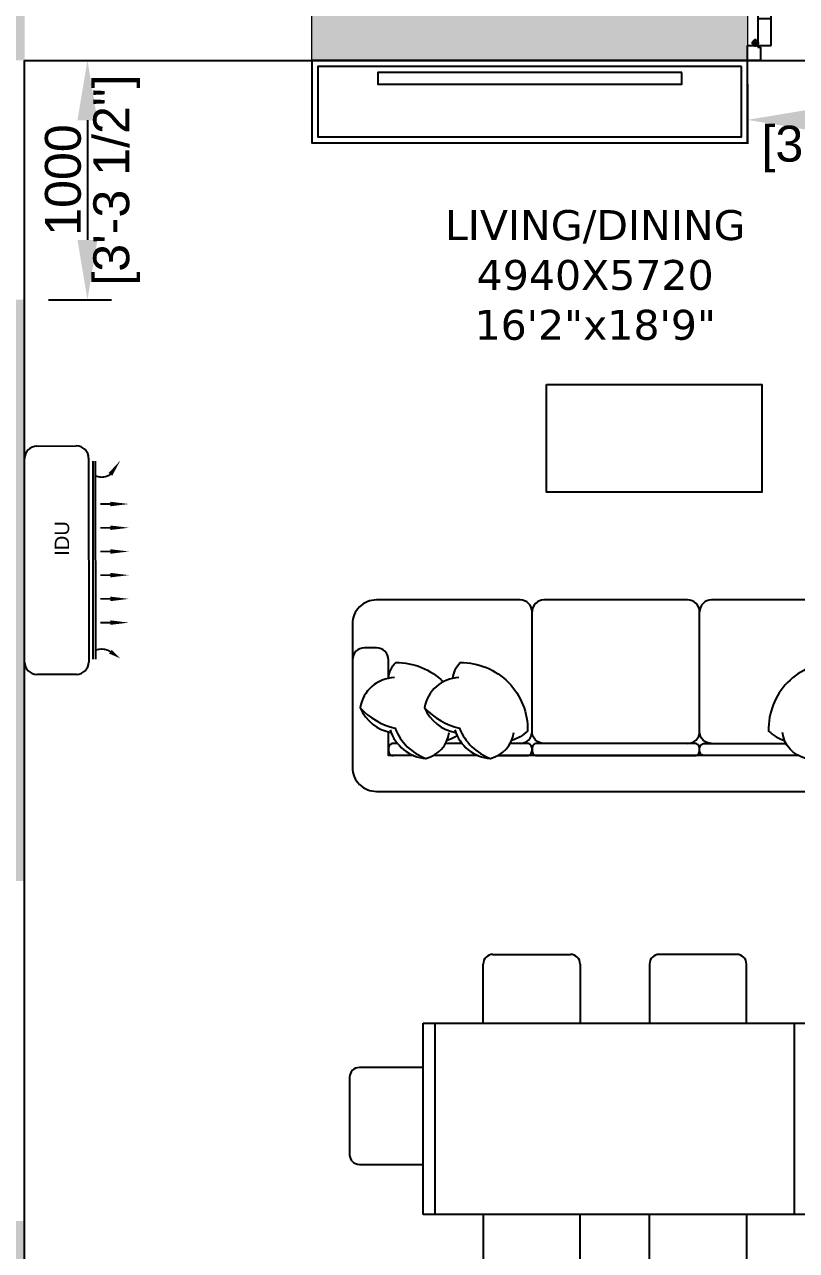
# Model space of a CAD drawing. Header units: millimetres. Extents: x 94643 to 134206, y 115494 to 180803.
# Drawn here: x 120250 to 123475, y 126954 to 132077 of the extents above; entities that cross this region are included whole.
import ezdxf
from ezdxf.enums import TextEntityAlignment as Align

# ---------------------------------------------------------------- set-up
doc = ezdxf.new("R2010")
doc.units = ezdxf.units.MM
doc.linetypes.add('3BHK  WEST_UN-2$0$DASHED', pattern=[0.75, 0.5, -0.25])
for name, color, linetype in [('A-3S Sofa', 253, 'Continuous'), ('A-AC', 252, 'Continuous'), ('A-Dimensions', 4, 'Continuous'), ('A-Dining Table', 253, 'Continuous'), ('A-Door', 11, 'Continuous'), ('A-Door Line', 8, 'Continuous'), ('A-Furniture', 8, 'Continuous'), ('A-Hatch', 252, 'Continuous'), ('A-Room Boundary', 44, 'Continuous'), ('A-Sofa Center  Table', 253, 'Continuous'), ('A-Text Main', 44, 'Continuous'), ('A-TV', 253, 'Continuous'), ('A-TV Unit', 252, 'Continuous')]:
    doc.layers.add(name, color=color, linetype=linetype)
doc.layers.add('A-Wall', color=240, linetype='Continuous', lineweight=35)
doc.styles.add('3.5BHK WEST-UN-6$0$grid_text', font='verdana.ttf')
doc.styles.add('3BHK  WEST_UN-2$0$AMISH', font='arial.ttf')
doc.styles.add('S', font='arial.ttf', dxfattribs={"height": 150})
doc.dimstyles.new('DIMSMALL', dxfattribs={"dimtxt": 150, "dimasz": 250, "dimexe": 100, "dimexo": 100, "dimgap": 25, "dimtad": 1, "dimdec": 0, "dimzin": 0, "dimdsep": 46, "dimtxsty": 'S', "dimcen": 0, "dimdle": 100, "dimclrd": 8, "dimclre": 8, "dimclrt": 256, "dimazin": 0, "dimtfac": 1, "dimtdec": 0, "dimtix": 1, "dimtmove": 0, "dimatfit": 3, "dimldrblk": '12_DatumFilled', "dimfxl": 1, "dimtolj": 1, "dimtzin": 0, "dimlwd": -1, "dimlwe": -1, "dimarcsym": 1})

# ---------------------------------------------------------------- blocks, each defined once
blk = doc.blocks.new('*D238')
at = {"layer": 'A-Dimensions', "color": 8, "transparency": 16777216}
for p, q in [((123270.4, 131827.6), (123270.4, 131579)), ((124270.4, 131827.6), (124270.4, 131579)), ((123520.4, 131679), (124020.4, 131679))]:
    blk.add_line(p, q, dxfattribs=at)
for points in [[(123520.4, 131720.7), (123520.4, 131637.3), (123270.4, 131679)], [(124020.4, 131720.7), (124020.4, 131637.3), (124270.4, 131679)]]:
    blk.add_solid(points, dxfattribs=at)
at = {"layer": 'Defpoints', "color": 0, "transparency": 16777216}
for p in [(123270.4, 131927.6), (124270.4, 131927.6), (124270.4, 131679)]:
    blk.add_point(p, dxfattribs=at)
at = {"layer": 'A-Dimensions', "lineweight": 30, "transparency": 16777216, "char_height": 150, "attachment_point": 5, "style": 'S'}
for s, insert in [('\\A1;1000', (123770.4, 131780.6)), ('\\A1;[3\'-3 1/2"]', (123770.4, 131556.9))]:
    blk.add_mtext(s, dxfattribs=dict(at, insert=insert))
blk = doc.blocks.new('12_DatumFilled')
at = {"color": 8, "linetype": 'ByBlock'}
blk.add_solid([(0, 0.577), (-1, 0), (0, -0.577)], dxfattribs=at)
blk = doc.blocks.new('*D253')
at = {"layer": 'A-Dimensions', "color": 8, "transparency": 16777216}
for p, q in [((120350.4, 131927.7), (120613.2, 131927.7)), ((120513.2, 131677.7), (120513.2, 131177.6)), ((120350.4, 130927.6), (120613.2, 130927.6))]:
    blk.add_line(p, q, dxfattribs=at)
for points in [[(120471.5, 131677.7), (120554.8, 131677.7), (120513.2, 131927.7)], [(120471.5, 131177.6), (120554.8, 131177.6), (120513.2, 130927.6)]]:
    blk.add_solid(points, dxfattribs=at)
at = {"layer": 'Defpoints', "color": 0, "transparency": 16777216}
for p in [(120250.4, 131927.7), (120250.4, 130927.6), (120513.2, 130927.6)]:
    blk.add_point(p, dxfattribs=at)
at = {"layer": 'A-Dimensions', "lineweight": 30, "transparency": 16777216, "char_height": 150, "attachment_point": 5, "rotation": 90, "style": 'S'}
for s, insert in [('\\A1;[3\'-3 1/2"]', (120635.3, 131427.6)), ('\\A1;1000', (120411.6, 131427.6))]:
    blk.add_mtext(s, dxfattribs=dict(at, insert=insert))
blk = doc.blocks.new('A$Ccfbdbe87')
at = {"layer": 'A-Door'}
for p, q in [((99.9, 973.1), (44.4, 973.1)), ((44.4, 973.1), (44.4, 62.5)), ((99.9, 62.5), (99.9, 973.1)), ((5.6, 895.4), (44.4, 895.4)), ((5.6, 895.4), (5.6, 806.5)), ((16.7, 806.5), (24.9, 895.4)), ((23.3, 878.7), (44.4, 878.7)), ((138.8, 895.4), (99.9, 895.4)), ((121, 878.7), (99.9, 878.7)), ((127.7, 806.5), (119.5, 895.4)), ((138.8, 895.4), (138.8, 806.5)), ((99.9, 862), (44.4, 862)), ((5.6, 806.5), (16.7, 806.5)), ((138.8, 806.5), (127.7, 806.5)), ((99.9, 173.5), (44.4, 173.5)), ((0, 0), (0, 62.5)), ((0, 62.5), (44.4, 62.5)), ((16.7, 73.6), (50, 73.6)), ((33.3, 90.2), (33.3, 56.9)), ((44.4, 62.5), (99.9, 62.5)), ((44.4, 62.5), (44.4, 55.5)), ((44.4, 55.5), (55.5, 55.5)), ((55.5, 55.5), (55.5, 0)), ((99.9, 62.5), (99.9, 62.5)), ((944.5, 55.5), (944.5, 0)), ((955.6, 55.5), (944.5, 55.5)), ((1000, 62.5), (955.6, 62.5)), ((955.6, 62.5), (955.6, 55.5)), ((1000, 0), (1000, 62.5)), ((55.5, 0), (0, 0)), ((944.5, 0), (1000, 0))]:
    blk.add_line(p, q, dxfattribs=at)
blk.add_circle((33.3, 73.6), 11.1, dxfattribs=at)
at = {"layer": 'A-Door', "linetype": '3BHK  WEST_UN-2$0$DASHED', "lineweight": 0}
blk.add_arc((41.8, 61.2), 913.8, 0.0822, 86.3506, dxfattribs=at)
blk = doc.blocks.new('3BHK  WEST_UN-2$0$WALL MOUNTED SPLIT AC')
at = {"layer": 'A-AC'}
for p, q in [((18067.15, -8077.46), (18073.71, -8077.46)), ((18064.01, -8112.84, 0), (18064, -8079.99, 0)), ((18064.41, -8112.84, 0), (18064.41, -8079.99, 0)), ((18065.12, -8113.34), (18065.11, -8079.5)), ((18075.75, -8079.5), (18075.75, -8113.29)), ((18073.72, -8115.33), (18067.16, -8115.38))]:
    blk.add_line(p, q, dxfattribs=at)
at = {"layer": 'A-AC', "elevation": 0}
for points in [[(18059.86, -8080.11, 0, 0.75, 0), (18061.51, -8081.22, 0.75, 0.75, 0)], [(18058.43, -8086.05, 0, 0.75, 0), (18061.52, -8086.05, 0.75, 0.75, 0)], [(18058.44, -8089.99, 0, 0.75, 0), (18061.52, -8089.99, 0.75, 0.75, 0)], [(18058.44, -8093.93, 0, 0.75, 0), (18061.52, -8093.93, 0.75, 0.75, 0)], [(18058.44, -8097.86, 0, 0.75, 0), (18061.52, -8097.86, 0.75, 0.75, 0)], [(18058.44, -8101.8, 0, 0.75, 0), (18061.52, -8101.8, 0.75, 0.75, 0)], [(18058.44, -8105.74, 0, 0.75, 0), (18061.52, -8105.74, 0.75, 0.75, 0)], [(18059.87, -8112.95, 0, 0.75, 0), (18061.51, -8110.65, 0.75, 0.75, 0)]]:
    blk.add_lwpolyline(points, format="xyseb", dxfattribs=at)
at = {"layer": 'A-AC', "const_width": 0.3, "elevation": 0}
for points in [[(18061.51, -8081.22, 0.246742), (18063.87, -8081.49, -4.761831)], [(18061.51, -8110.65, -0.246742), (18063.87, -8110.38, 4.761831)]]:
    blk.add_lwpolyline(points, format="xyb", dxfattribs=at)
for points in [[(18061.52, -8086.05), (18063.17, -8086.05)], [(18061.52, -8089.99), (18063.17, -8089.99)], [(18061.52, -8093.93), (18063.17, -8093.93)], [(18061.52, -8097.86), (18063.17, -8097.86)], [(18061.52, -8101.8), (18063.17, -8101.8)], [(18061.52, -8105.74), (18063.17, -8105.74)]]:
    blk.add_lwpolyline(points, dxfattribs=at)
at = {"layer": 'A-AC'}
for centre, start, end in [((18067.15, -8079.5), 90.0082, 180.0082), ((18073.71, -8079.5), 0.0078, 90.0078), ((18067.16, -8113.34), 180.0082, 270.0082), ((18073.71, -8113.29), 270.0078, 0.0078)]:
    blk.add_arc(centre, 2.04, start, end, dxfattribs=at)
at = {"layer": 'A-AC', "style": '3BHK  WEST_UN-2$0$AMISH'}
blk.add_attdef('IDU', text='', height=2.4, rotation=90.0082, dxfattribs=at).set_placement((18070, -8096.33, 0), align=Align.MIDDLE_CENTER)
blk = doc.blocks.new('A$C81f2a20b')
at = {"layer": 'A-Dining Table', "linetype": 'Continuous'}
for p, q in [((290.6, 1087.3), (614.6, 1087.3)), ((1309.4, 1087.3), (985.4, 1087.3)), ((250.1, 800), (250.1, 1046.8)), ((655.1, 1046.8), (655.1, 800)), ((944.9, 1046.8), (944.9, 800)), ((1349.9, 800), (1349.9, 1046.8)), ((0, 0), (0, 800)), ((0, 800), (1600, 800)), ((50, 0), (50, 800)), ((1550, 0), (1550, 800)), ((1600, 800), (1600, 0)), ((-307.7, 574.2), (-307.7, 250.2)), ((0, 614.7), (-267.2, 614.7)), ((1600, 614.7), (1867.2, 614.7)), ((1907.7, 574.2), (1907.7, 250.2)), ((-267.2, 209.7), (0, 209.7)), ((1867.2, 209.7), (1600, 209.7)), ((1600, 0), (0, 0)), ((250.1, 0), (250.1, -246.8)), ((655.1, -246.8), (655.1, 0)), ((944.9, -246.8), (944.9, 0)), ((1349.9, 0), (1349.9, -246.8)), ((290.6, -287.3), (614.6, -287.3)), ((1309.4, -287.3), (985.4, -287.3))]:
    blk.add_line(p, q, dxfattribs=at)
for centre, start, end in [((290.6, 1046.8), 90, 180), ((614.6, 1046.8), 0, 90), ((985.4, 1046.8), 90, 180), ((1309.4, 1046.8), 0, 90), ((-267.2, 574.2), 90, 180), ((1867.2, 574.2), 0, 90), ((-267.2, 250.2), 180, 270), ((1867.2, 250.2), 270, 0), ((290.6, -246.8), 180, 270), ((614.6, -246.8), 270, 0), ((985.4, -246.8), 180, 270), ((1309.4, -246.8), 270, 0)]:
    blk.add_arc(centre, 40.5, start, end, dxfattribs=at)
blk = doc.blocks.new('3.5BHK EAST_UN-1$0$A$Cb1453656')
at = {"layer": 'A-3S Sofa'}
for points in [[(2200, 700, 0.414214), (2100, 800), (1500, 800, 0.414214), (1450, 750, 0.414214), (1400, 800), (800, 800, 0.414214), (750, 750, 0.414214), (700, 800), (100, 800, 0.414214), (0, 700), (0, 100, 0.414214), (100, 0), (2100, 0, 0.414214), (2200, 100)], [(770, 150), (1430, 150, 0.414214), (1450, 170), (1450, 180, 0.414214), (1430, 200), (770, 200, 0.414214), (750, 180), (750, 170, 0.414214)]]:
    blk.add_lwpolyline(points, format="xyb", close=True, dxfattribs=at)
for points in [[(700, 200, 0.414214), (750, 250), (750, 750, 0.414214)], [(1500, 200, -0.414214), (1450, 250), (1450, 750, -0.414214)], [(150, 472.5), (150, 550, 0.414214), (100, 600), (50, 600, 0.414214), (0, 550)], [(2200, 550, 0.414214), (2150, 600), (2100, 600, 0.414214), (2050, 550), (2050, 472.5)], [(149.9, 472.5, -0.165541), (180.8, 538.6, -0.200231), (379.3, 458.1, -0.121523)], [(419.2, 472.5, -0.165541), (450.2, 538.6, -0.425989), (731, 252.1, -0.121523), (664.3, 212.7, 7.115464)], [(2050.1, 472.5, 0.165541), (2019.2, 538.6, 0.425989), (1738.4, 252.1, 0.121523), (1805, 212.7, -7.115464)], [(175.1, 475.6, 0.356772), (31.8, 349.5, 0.249542), (161.6, 245.7, -9.61688)], [(444.4, 475.6, 0.356772), (301.2, 349.5, 0.249542), (431, 245.7, -9.61688)], [(2024.9, 475.6, -0.356772), (2168.2, 349.5, -0.249542), (2038.4, 245.7, 9.61688)], [(31.8, 349.5, 0.14773), (178, 263.6, 0.213343), (306.9, 137.6, 0.178662)], [(301.2, 349.5, 0.14773), (447.3, 263.6, 0.213343), (576.2, 137.6, 0.178662)], [(2168.2, 349.5, -0.14773), (2022, 263.6, -0.213343), (1893.1, 137.6, -0.178662)], [(157.8, 256.7, 0.306663), (306.9, 137.6, 0.30633), (404.3, 246.4, -0.872847)], [(427.1, 256.7, 0.306663), (576.2, 137.6, 0.30633), (673.7, 246.4, -0.872847)], [(2042.2, 256.7, -0.306663), (1893.1, 137.6, -0.30633), (1795.7, 246.4, 0.872847)], [(255.2, 150), (150, 150), (150, 248.3, 0.414214)], [(436.9, 232.2, -0.071865), (395, 212.7, 7.115464)], [(800, 200, -0.414214), (750, 250)], [(1400, 200, 0.414214), (1450, 250)], [(188.2, 200), (170, 200, 0.414214), (150, 180), (150, 170, 0.414214), (170, 150)], [(457.5, 200), (388.7, 200, 0.414214)], [(607.7, 150), (730, 150, 0.414214), (750, 170), (750, 180, 0.414214), (730, 200), (658.1, 200, 0.414214)], [(1861.6, 150), (1470, 150, -0.414214), (1450, 170), (1450, 180, -0.414214), (1470, 200), (1811.3, 200, -0.414214)], [(2011.8, 200), (2030, 200, -0.414214), (2050, 180), (2050, 170, -0.414214), (2030, 150)]]:
    blk.add_lwpolyline(points, format="xyb", dxfattribs=at)
for points in [[(2050, 248.3), (2050, 150), (1944.8, 150)], [(524.5, 150), (338.4, 150)], [(1861.6, 150), (607.7, 150)]]:
    blk.add_lwpolyline(points, dxfattribs=at)
blk = doc.blocks.new('A$C59fceabc')
at = {"layer": 'A-Sofa Center  Table', "linetype": 'Continuous'}
blk.add_lwpolyline([(0, 0), (0, 900), (450, 900), (450, 0)], close=True, dxfattribs=at)
blk = doc.blocks.new('3.5BHK EAST-UN-5$0$2024-08-29_TOWER-A$0$TV FG')
at = {"layer": 'A-TV'}
blk.add_lwpolyline([(-635, -25), (635, -25), (635, -75), (-635, -75)], close=True, dxfattribs=at)
blk = doc.blocks.new('Unit-6')
at = {"layer": 'A-Hatch', "linetype": 'Continuous'}
h = blk.add_hatch(color=256, dxfattribs=at)
h.dxf.hatch_style = 1
h.paths.add_polyline_path([(-12775, 13069.9), (-12775, 11920), (-12525, 11920), (-12525, 12819.9), (-7825, 12819.9), (-7825, 13069.9)])
h.paths.add_polyline_path([(-7825, 9159.9), (-7825, 8959.9), (-12525, 8959.9), (-12525, 8109.9), (-12775, 8109.9), (-12775, 10120), (-12525, 10120), (-12525, 9159.9)])
h.paths.add_polyline_path([(-5007, 13069.9), (-752.8, 13070), (-752.8, 12819.9), (-5007, 12819.9)])
h.paths.add_polyline_path([(-4805.5, 9159.9), (-4805.5, 8959.9), (-6625, 8959.9), (-6625, 12819.9), (-6625, 13069.9), (-6425, 13069.9), (-6425, 12819.9), (-6425, 9159.9)])
h.paths.add_polyline_path([(-2885, 8959.9), (-3805, 8959.9), (-3805, 9159.9), (-250, 9159.9), (-250, 9810), (0, 9810), (0, 8909.9), (-2635.5, 8909.9), (-2885, 8909.9)])
h.paths.add_polyline_path([(-2885, 5459.9), (-2885, 5209.9), (-250, 5209.9), (-250, 1925), (-895, 1925), (-895, 1825), (-250, 1825), (-250, 0), (0, 0), (0, 5459.9)])
h.paths.add_polyline_path([(-4475, 250), (-4475, 3240), (-6370, 3240), (-6370, 2990), (-4725.5, 2990), (-4725.5, 250), (-5460, 250), (-5460, 0), (-3975, 0), (-3975, 250)])
h.paths.add_polyline_path([(-7825, 1855), (-7825, 4109.8), (-8025, 4109.8), (-8025.1, 1855)])
h.paths.add_polyline_path([(-9025, 4109.8), (-12775, 4109.8), (-12775, 0), (-11921.6, 0), (-11921.6, 250), (-12525, 250), (-12525, 3909.8), (-9025, 3910)])
h.paths.add_polyline_path([(-10030, 5730), (-10030, 5530), (-11615, 5530), (-12775, 5530), (-12775, 6609.9), (-12525, 6609.9), (-12525, 5730)])
h.paths.add_polyline_path([(-9180, 5530), (-7825, 5530), (-7825, 7959.9), (-8025, 7959.9), (-8025, 5730), (-9180, 5730)])
h.paths.add_polyline_path([(-8701.6, 248.2), (-11171.6, 250), (-11171.6, 0), (-8701.6, 0)])
h.paths.add_polyline_path([(-6210, 250), (-6210, 0), (-7951.6, 0), (-7951.6, 250)])
at = {"layer": 'A-Door Line', "linetype": 'Continuous'}
blk.add_lwpolyline([(-4805, 8959.9), (-3805, 8959.9)], dxfattribs=at)
at = {"layer": 'A-Room Boundary', "linetype": 'Continuous'}
blk.add_lwpolyline([(-7825, 8959.9), (-2885, 8959.9), (-2885, 3240), (-7825, 3240)], close=True, dxfattribs=at)
at = {"layer": 'A-TV Unit'}
for points in [[(-4805, 8959.9), (-6625, 8959.9), (-6625, 8614.9), (-4805, 8614.9)], [(-4830, 8934.9), (-6600, 8934.9), (-6600, 8639.9), (-4830, 8639.9)]]:
    blk.add_lwpolyline(points, close=True, dxfattribs=at)
at = {"layer": 'A-Wall', "lineweight": 0}
blk.add_lwpolyline([(-4805.5, 9159.9), (-4805.5, 8959.9), (-6625, 8959.9), (-6625, 12819.9), (-6625, 12819.9), (-6625, 13069.9), (-6425, 13069.9), (-6425, 12819.9), (-6425, 12819.9), (-6425, 9159.9)], close=True, dxfattribs=at)
at = {"layer": 'A-3S Sofa', "ltscale": 600}
blk.add_blockref('3.5BHK EAST_UN-1$0$A$Cb1453656', (-6455, 5905), dxfattribs=at)
at = {"layer": 'A-AC', "color": 2}
ref = blk.add_blockref('3BHK  WEST_UN-2$0$WALL MOUNTED SPLIT AC', (447181.8, -196933.5), dxfattribs=dict(at, xscale=25.17221723757713, yscale=25.17221723757713, zscale=25.17221723757713, rotation=180))
ref.add_attrib('IDU', 'IDU', dxfattribs={"layer": 'A-Furniture', "height": 60.41, "rotation": 90.0082, "style": '3BHK  WEST_UN-2$0$AMISH'}).set_placement((-7668.8, 6961.9, 0), align=Align.MIDDLE_CENTER)
at = {"layer": 'A-Dining Table', "linetype": 'Continuous'}
blk.add_blockref('A$C81f2a20b', (-6159.1, 4136.5), dxfattribs=at)
at = {"layer": 'A-Door', "linetype": 'Continuous'}
blk.add_blockref('A$Ccfbdbe87', (-4805.5, 8959.9), dxfattribs=at)
at = {"layer": 'A-Sofa Center  Table', "linetype": 'Continuous', "rotation": 270}
blk.add_blockref('A$C59fceabc', (-5645, 7605.4), dxfattribs=at)
at = {"layer": 'A-TV', "ltscale": 600, "xscale": -1}
blk.add_blockref('3.5BHK EAST-UN-5$0$2024-08-29_TOWER-A$0$TV FG', (-5714.7, 8934.9), dxfattribs=at)
at = {"layer": 'A-Text Main', "insert": (-5441.2, 8062.1), "char_height": 125, "width": 1167.553, "attachment_point": 5, "style": '3.5BHK WEST-UN-6$0$grid_text'}
blk.add_mtext('LIVING/DINING\\P4940X5720\\P16\'2"x18\'9"', dxfattribs=at)

msp = doc.modelspace()

# ---------------------------------------------------------------- dimensions: what is measured, and where the dimension line sits
at = {"layer": 'A-Dimensions', "lineweight": 30}
dim = msp.add_linear_dim(base=(120513.2, 130927.6), p1=(120250.4, 131927.7), p2=(120250.4, 130927.6), angle=90, dimstyle='DIMSMALL', override={"dimpost": '\\X'}, dxfattribs=at)
dim.commit()
dim.dimension.update_dxf_attribs({"geometry": '*D253', "text_midpoint": (120513.2, 131427.6)})
dim = msp.add_linear_dim(base=(124270.4, 131679), p1=(123270.4, 131927.6), p2=(124270.4, 131927.6), dimstyle='DIMSMALL', override={"dimpost": '\\X'}, dxfattribs=at)
dim.commit()
dim.dimension.update_dxf_attribs({"geometry": '*D238', "text_midpoint": (123770.4, 131679)})

# ---------------------------------------------------------------- next in the draw order: block references
at = {"linetype": 'Continuous'}
msp.add_blockref('Unit-6', (128075.4, 122967.7), dxfattribs=at)

doc.saveas('drawing.dxf')
